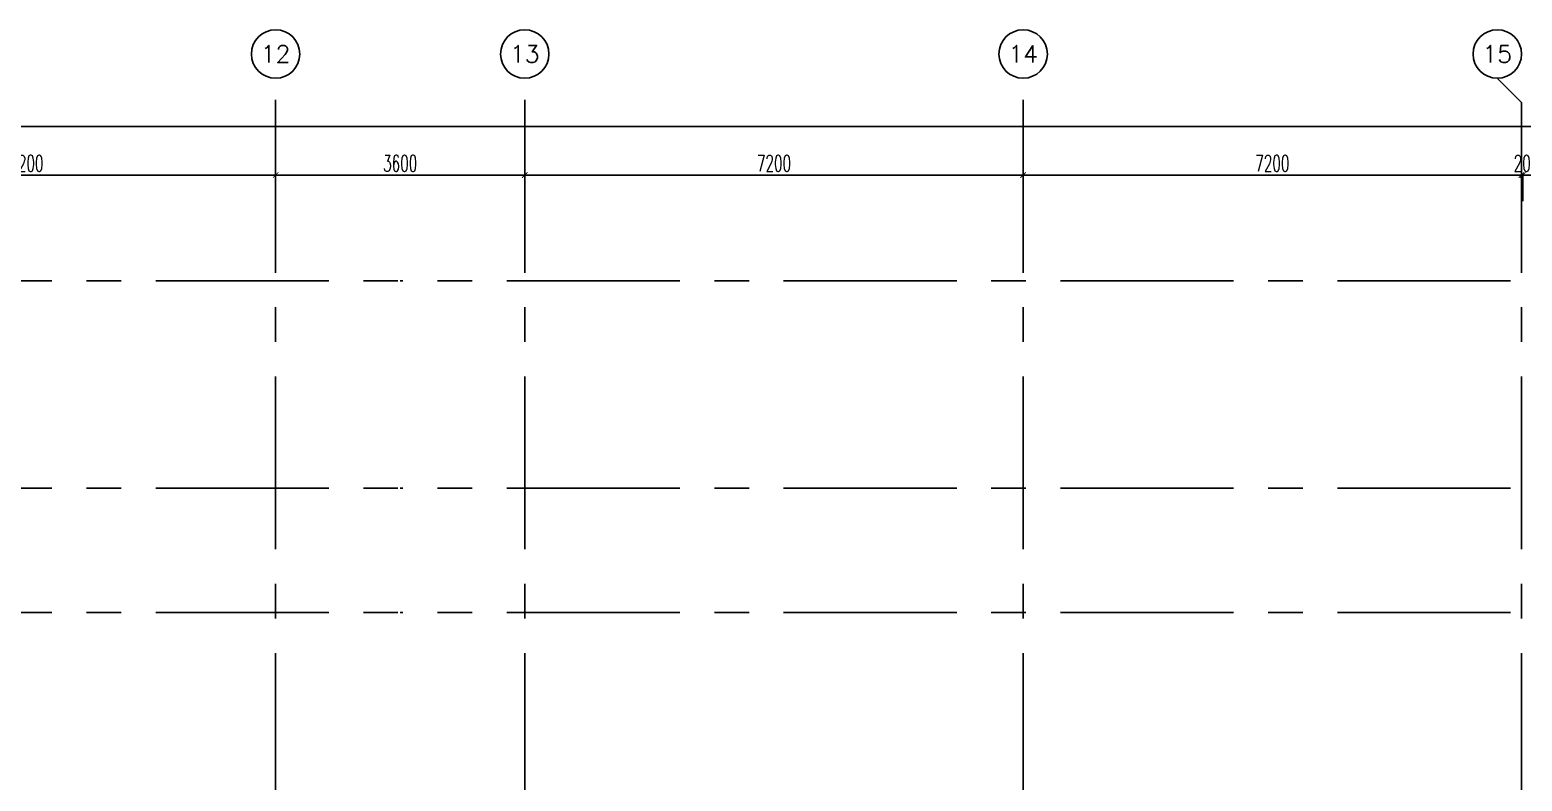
# Model space of a CAD drawing. Extents: x 0 to 93, y -1.5 to 78.
# Drawn here: x 18.88 to 40.44, y 67.18 to 78.05 of the extents above; entities that cross this region are included whole.
import ezdxf
from ezdxf.enums import TextEntityAlignment as Align

# ---------------------------------------------------------------- set-up
doc = ezdxf.new("R2010")
doc.units = 0
doc.header["$MEASUREMENT"] = 0
doc.header["$PDMODE"] = 34
doc.linetypes.add('CENTERX2', pattern=[4, 2.5, -0.5, 0.5, -0.5])
doc.layers.get('0').update_dxf_attribs({"color": 11, "linetype": 'CONTINUOUS'})
doc.layers.get('DEFPOINTS').update_dxf_attribs({"color": 11, "linetype": 'CONTINUOUS'})
for name, color, linetype in [('AX', 11, 'CONTINUOUS'), ('AX-CR', 11, 'CONTINUOUS'), ('AX-DIM', 11, 'CONTINUOUS'), ('AX-TXT', 11, 'CONTINUOUS'), ('AXES', 11, 'CENTERX2')]:
    doc.layers.add(name, color=color, linetype=linetype)
doc.styles.add('ROMANS', font='ROMANS.shx', dxfattribs={"width": 0.6})
doc.dimstyles.new('DIM-OUT', dxfattribs={"dimscale": 0, "dimtxt": 0.24, "dimasz": 0.08, "dimexe": 0.02, "dimexo": 0.02, "dimgap": 0.05, "dimtad": 1, "dimdec": 0, "dimlfac": 1000, "dimzin": 0, "dimdsep": 46, "dimtxsty": 'ROMANS', "dimblk1": 'ARCHTICK', "dimblk2": 'ARCHTICK', "dimsah": 1, "dimcen": 0.01, "dimdle": 0.08, "dimclrd": 7, "dimclre": 7, "dimclrt": 2, "dimadec": 0, "dimazin": 0, "dimtp": 2, "dimtm": 2, "dimtfac": 0.114286, "dimtdec": 0, "dimtix": 1, "dimtmove": 2, "dimatfit": 3, "dimldrblk": 'ARCHTICK', "dimfxl": 0, "dimtolj": 1, "dimtzin": 0, "dimarcsym": 0})

# ---------------------------------------------------------------- blocks, each defined once
blk = doc.blocks.new('AXU')
at = {"layer": 'AX-CR'}
blk.add_circle((0, 350), 350, dxfattribs=at)
at = {"layer": 'AX-TXT', "style": 'ROMANS'}
blk.add_attdef('AX', text='', height=250, dxfattribs=at).set_placement((0, 350), align=Align.MIDDLE)
blk = doc.blocks.new('_ARCHTICK')
at = {"color": 0, "linetype": 'ByBlock', "const_width": 0.15}
blk.add_lwpolyline([(-0.5, -0.5), (0.5, 0.5)], dxfattribs=at)
blk = doc.blocks.new('*D124')
at = {"layer": 'AX-DIM', "color": 7, "lineweight": -2}
for p, q in [((22.352, 75.948), (26.112, 75.948)), ((22.432, 75.568), (22.432, 75.968)), ((26.032, 75.568), (26.032, 75.968))]:
    blk.add_line(p, q, dxfattribs=at)
at = {"layer": 'DEFPOINTS', "color": 0}
for p in [(26.032, 75.948), (22.432, 75.548), (26.032, 75.548)]:
    blk.add_point(p, dxfattribs=at)
at = {"layer": 'AX-DIM', "color": 7, "lineweight": -2, "xscale": 0.08, "yscale": 0.08, "zscale": 0.08, "rotation": 180}
blk.add_blockref('_ARCHTICK', (22.432, 75.948), dxfattribs=at)
at = {"layer": 'AX-DIM', "color": 7, "lineweight": -2, "xscale": 0.08, "yscale": 0.08, "zscale": 0.08}
blk.add_blockref('_ARCHTICK', (26.032, 75.948), dxfattribs=at)
at = {"layer": 'AX-DIM', "color": 2, "insert": (24.232, 76.118), "char_height": 0.24, "attachment_point": 5, "style": 'ROMANS'}
blk.add_mtext('\\A1;3600', dxfattribs=at)
blk = doc.blocks.new('*D126')
at = {"layer": 'AX-DIM', "color": 7, "lineweight": -2}
for p, q in [((33.152, 75.948), (40.512, 75.948)), ((33.232, 75.568), (33.232, 75.968)), ((40.432, 75.568), (40.432, 75.968))]:
    blk.add_line(p, q, dxfattribs=at)
at = {"layer": 'DEFPOINTS', "color": 0}
for p in [(40.432, 75.948), (33.232, 75.548), (40.432, 75.548)]:
    blk.add_point(p, dxfattribs=at)
at = {"layer": 'AX-DIM', "color": 7, "lineweight": -2, "xscale": 0.08, "yscale": 0.08, "zscale": 0.08, "rotation": 180}
blk.add_blockref('_ARCHTICK', (33.232, 75.948), dxfattribs=at)
at = {"layer": 'AX-DIM', "color": 7, "lineweight": -2, "xscale": 0.08, "yscale": 0.08, "zscale": 0.08}
blk.add_blockref('_ARCHTICK', (40.432, 75.948), dxfattribs=at)
at = {"layer": 'AX-DIM', "color": 2, "insert": (36.832, 76.118), "char_height": 0.24, "attachment_point": 5, "style": 'ROMANS'}
blk.add_mtext('\\A1;7200', dxfattribs=at)
blk = doc.blocks.new('*D127')
at = {"layer": 'AX-DIM', "color": 7, "lineweight": -2}
for p, q in [((25.952, 75.948), (33.312, 75.948)), ((26.032, 75.568), (26.032, 75.968)), ((33.232, 75.568), (33.232, 75.968))]:
    blk.add_line(p, q, dxfattribs=at)
at = {"layer": 'DEFPOINTS', "color": 0}
for p in [(33.232, 75.948), (26.032, 75.548), (33.232, 75.548)]:
    blk.add_point(p, dxfattribs=at)
at = {"layer": 'AX-DIM', "color": 7, "lineweight": -2, "xscale": 0.08, "yscale": 0.08, "zscale": 0.08, "rotation": 180}
blk.add_blockref('_ARCHTICK', (26.032, 75.948), dxfattribs=at)
at = {"layer": 'AX-DIM', "color": 7, "lineweight": -2, "xscale": 0.08, "yscale": 0.08, "zscale": 0.08}
blk.add_blockref('_ARCHTICK', (33.232, 75.948), dxfattribs=at)
at = {"layer": 'AX-DIM', "color": 2, "insert": (29.632, 76.118), "char_height": 0.24, "attachment_point": 5, "style": 'ROMANS'}
blk.add_mtext('\\A1;7200', dxfattribs=at)
blk = doc.blocks.new('*D128')
at = {"layer": 'AX-DIM', "color": 7, "lineweight": -2}
for p, q in [((40.372, 75.948), (45.332, 75.948)), ((40.452, 75.568), (40.452, 75.968)), ((45.252, 75.568), (45.252, 75.968))]:
    blk.add_line(p, q, dxfattribs=at)
at = {"layer": 'DEFPOINTS', "color": 0}
for p in [(45.252, 75.948), (40.452, 75.548), (45.252, 75.548)]:
    blk.add_point(p, dxfattribs=at)
at = {"layer": 'AX-DIM', "color": 7, "lineweight": -2, "xscale": 0.08, "yscale": 0.08, "zscale": 0.08, "rotation": 180}
blk.add_blockref('_ARCHTICK', (40.452, 75.948), dxfattribs=at)
at = {"layer": 'AX-DIM', "color": 7, "lineweight": -2, "xscale": 0.08, "yscale": 0.08, "zscale": 0.08}
blk.add_blockref('_ARCHTICK', (45.252, 75.948), dxfattribs=at)
at = {"layer": 'AX-DIM', "color": 2, "insert": (42.852, 76.118), "char_height": 0.24, "attachment_point": 5, "style": 'ROMANS'}
blk.add_mtext('\\A1;4800', dxfattribs=at)
blk = doc.blocks.new('*D129')
at = {"layer": 'AX-DIM', "color": 7, "lineweight": -2}
for p, q in [((40.432, 75.948), (40.352, 75.948)), ((40.432, 75.568), (40.432, 75.968)), ((40.432, 75.948), (40.452, 75.948)), ((40.452, 75.568), (40.452, 75.968)), ((40.452, 75.948), (40.532, 75.948))]:
    blk.add_line(p, q, dxfattribs=at)
at = {"layer": 'DEFPOINTS', "color": 0}
for p in [(40.452, 75.948), (40.432, 75.548), (40.452, 75.548)]:
    blk.add_point(p, dxfattribs=at)
at = {"layer": 'AX-DIM', "color": 7, "lineweight": -2, "xscale": 0.08, "yscale": 0.08, "zscale": 0.08}
blk.add_blockref('_ARCHTICK', (40.432, 75.948), dxfattribs=at)
at = {"layer": 'AX-DIM', "color": 7, "lineweight": -2, "xscale": 0.08, "yscale": 0.08, "zscale": 0.08, "rotation": 180}
blk.add_blockref('_ARCHTICK', (40.452, 75.948), dxfattribs=at)
at = {"layer": 'AX-DIM', "color": 2, "insert": (40.442, 76.118), "char_height": 0.24, "attachment_point": 5, "style": 'ROMANS'}
blk.add_mtext('\\A1;20', dxfattribs=at)
blk = doc.blocks.new('*D158')
at = {"layer": 'AX-DIM', "color": 7, "lineweight": -2}
for p, q in [((15.152, 75.948), (22.512, 75.948)), ((15.232, 75.568), (15.232, 75.968)), ((22.432, 75.568), (22.432, 75.968))]:
    blk.add_line(p, q, dxfattribs=at)
at = {"layer": 'DEFPOINTS', "color": 0}
for p in [(22.432, 75.948), (15.232, 75.548), (22.432, 75.548)]:
    blk.add_point(p, dxfattribs=at)
at = {"layer": 'AX-DIM', "color": 7, "lineweight": -2, "xscale": 0.08, "yscale": 0.08, "zscale": 0.08, "rotation": 180}
blk.add_blockref('_ARCHTICK', (15.232, 75.948), dxfattribs=at)
at = {"layer": 'AX-DIM', "color": 7, "lineweight": -2, "xscale": 0.08, "yscale": 0.08, "zscale": 0.08}
blk.add_blockref('_ARCHTICK', (22.432, 75.948), dxfattribs=at)
at = {"layer": 'AX-DIM', "color": 2, "insert": (18.832, 76.118), "char_height": 0.24, "attachment_point": 5, "style": 'ROMANS'}
blk.add_mtext('\\A1;7200', dxfattribs=at)
blk = doc.blocks.new('*D161')
at = {"layer": 'AX-DIM', "color": 7, "lineweight": -2}
for p, q in [((22.352, 75.948), (26.112, 75.948)), ((22.432, 75.568), (22.432, 75.968)), ((26.032, 75.568), (26.032, 75.968))]:
    blk.add_line(p, q, dxfattribs=at)
at = {"layer": 'DEFPOINTS', "color": 0}
for p in [(26.032, 75.948), (22.432, 75.548), (26.032, 75.548)]:
    blk.add_point(p, dxfattribs=at)
at = {"layer": 'AX-DIM', "color": 7, "lineweight": -2, "xscale": 0.08, "yscale": 0.08, "zscale": 0.08, "rotation": 180}
blk.add_blockref('_ARCHTICK', (22.432, 75.948), dxfattribs=at)
at = {"layer": 'AX-DIM', "color": 7, "lineweight": -2, "xscale": 0.08, "yscale": 0.08, "zscale": 0.08}
blk.add_blockref('_ARCHTICK', (26.032, 75.948), dxfattribs=at)
at = {"layer": 'AX-DIM', "color": 2, "insert": (24.232, 76.118), "char_height": 0.24, "attachment_point": 5, "style": 'ROMANS'}
blk.add_mtext('\\A1;3600', dxfattribs=at)
blk = doc.blocks.new('*D162')
at = {"layer": 'AX-DIM', "color": 7, "lineweight": -2}
for p, q in [((22.352, 75.948), (26.112, 75.948)), ((22.432, 75.568), (22.432, 75.968)), ((26.032, 75.568), (26.032, 75.968))]:
    blk.add_line(p, q, dxfattribs=at)
at = {"layer": 'DEFPOINTS', "color": 0}
for p in [(26.032, 75.948), (22.432, 75.548), (26.032, 75.548)]:
    blk.add_point(p, dxfattribs=at)
at = {"layer": 'AX-DIM', "color": 7, "lineweight": -2, "xscale": 0.08, "yscale": 0.08, "zscale": 0.08, "rotation": 180}
blk.add_blockref('_ARCHTICK', (22.432, 75.948), dxfattribs=at)
at = {"layer": 'AX-DIM', "color": 7, "lineweight": -2, "xscale": 0.08, "yscale": 0.08, "zscale": 0.08}
blk.add_blockref('_ARCHTICK', (26.032, 75.948), dxfattribs=at)
at = {"layer": 'AX-DIM', "color": 2, "insert": (24.232, 76.118), "char_height": 0.24, "attachment_point": 5, "style": 'ROMANS'}
blk.add_mtext('\\A1;3600', dxfattribs=at)
blk = doc.blocks.new('*D163')
at = {"layer": 'AX-DIM', "color": 7, "lineweight": -2}
for p, q in [((22.352, 75.948), (26.112, 75.948)), ((22.432, 75.568), (22.432, 75.968)), ((26.032, 75.568), (26.032, 75.968))]:
    blk.add_line(p, q, dxfattribs=at)
at = {"layer": 'DEFPOINTS', "color": 0}
for p in [(26.032, 75.948), (22.432, 75.548), (26.032, 75.548)]:
    blk.add_point(p, dxfattribs=at)
at = {"layer": 'AX-DIM', "color": 7, "lineweight": -2, "xscale": 0.08, "yscale": 0.08, "zscale": 0.08, "rotation": 180}
blk.add_blockref('_ARCHTICK', (22.432, 75.948), dxfattribs=at)
at = {"layer": 'AX-DIM', "color": 7, "lineweight": -2, "xscale": 0.08, "yscale": 0.08, "zscale": 0.08}
blk.add_blockref('_ARCHTICK', (26.032, 75.948), dxfattribs=at)
at = {"layer": 'AX-DIM', "color": 2, "insert": (24.232, 76.118), "char_height": 0.24, "attachment_point": 5, "style": 'ROMANS'}
blk.add_mtext('\\A1;3600', dxfattribs=at)
blk = doc.blocks.new('*D164')
at = {"layer": 'AX-DIM', "color": 7, "lineweight": -2}
for p, q in [((7.952, 76.648), (82.802, 76.648)), ((8.032, 72.01), (8.032, 76.668)), ((82.722, 64.49), (82.722, 76.668))]:
    blk.add_line(p, q, dxfattribs=at)
at = {"layer": 'DEFPOINTS', "color": 0}
for p in [(82.722, 76.648), (8.032, 71.99), (82.722, 64.47)]:
    blk.add_point(p, dxfattribs=at)
at = {"layer": 'AX-DIM', "color": 7, "lineweight": -2, "xscale": 0.08, "yscale": 0.08, "zscale": 0.08, "rotation": 180}
blk.add_blockref('_ARCHTICK', (8.032, 76.648), dxfattribs=at)
at = {"layer": 'AX-DIM', "color": 7, "lineweight": -2, "xscale": 0.08, "yscale": 0.08, "zscale": 0.08}
blk.add_blockref('_ARCHTICK', (82.722, 76.648), dxfattribs=at)
at = {"layer": 'AX-DIM', "color": 2, "insert": (45.377, 76.818), "char_height": 0.24, "attachment_point": 5, "style": 'ROMANS'}
blk.add_mtext('\\A1;74690', dxfattribs=at)

msp = doc.modelspace()

# ---------------------------------------------------------------- linework, layer by layer
at = {"layer": 'AX-DIM'}
for p, q in [((24.1517, 76.6484), (27.4959, 76.6484)), ((22.4317, 75.9484), (21.3241, 75.9484)), ((26.0317, 75.9484), (27.4959, 75.9484))]:
    msp.add_line(p, q, dxfattribs=at)
at = {"layer": 'AXES'}
for p, q in [((22.4317, -1.4643), (22.4317, 77.3484)), ((26.0317, -1.4643), (26.0317, 77.3484)), ((33.2317, -1.4643), (33.2317, 77.3484)), ((40.4317, 76.9984), (40.0817, 77.3484)), ((40.4317, -1.4643), (40.4317, 76.9984)), ((0.7, 74.42), (24.2317, 74.42)), ((92.2717, 74.42), (24.2317, 74.42)), ((0.7, 71.42), (24.2317, 71.42)), ((92.2717, 71.42), (24.2317, 71.42)), ((0.7, 69.62), (24.2317, 69.62)), ((92.2717, 69.62), (24.2317, 69.62))]:
    msp.add_line(p, q, dxfattribs=at)

# ---------------------------------------------------------------- block references
at = {"layer": 'AX', "xscale": 0.001000000003841706, "yscale": 0.000999999996565748, "zscale": 0.001}
for p, values in [((22.4317, 77.3484), {'AX': '12'}), ((22.4317, 77.3484), {'AX': '12'}), ((26.0317, 77.3484), {'AX': '13'}), ((26.0317, 77.3484), {'AX': '13'})]:
    msp.add_blockref('AXU', p, dxfattribs=at).add_auto_attribs(values)
at = {"layer": 'AXES', "xscale": 0.001000000003841706, "yscale": 0.000999999996565748, "zscale": 0.001}
for p, values in [((22.4317, 77.3484), {'AX': '12'}), ((22.4317, 77.3484), {'AX': '12'}), ((26.0317, 77.3484), {'AX': '13'}), ((26.0317, 77.3484), {'AX': '13'}), ((33.2317, 77.3484), {'AX': '14'}), ((40.0817, 77.3484), {'AX': '15'})]:
    msp.add_blockref('AXU', p, dxfattribs=at).add_auto_attribs(values)

# ---------------------------------------------------------------- dimensions: what is measured, and where the dimension line sits
at = {"layer": 'AX-DIM'}
for base, p1, p2, picture, middle in [((82.7217, 76.6484), (8.0317, 71.9903), (82.7217, 64.47), '*D164', (45.3767, 76.8184)), ((22.4317, 75.9484), (15.2317, 75.5484), (22.4317, 75.5484), '*D158', (18.8317, 76.1184)), ((26.0317, 75.9484), (22.4317, 75.5484), (26.0317, 75.5484), '*D124', (24.2317, 76.1184)), ((26.0317, 75.9484), (22.4317, 75.5484), (26.0317, 75.5484), '*D161', (24.2317, 76.1184)), ((26.0317, 75.9484), (22.4317, 75.5484), (26.0317, 75.5484), '*D162', (24.2317, 76.1184)), ((26.0317, 75.9484), (22.4317, 75.5484), (26.0317, 75.5484), '*D163', (24.2317, 76.1184)), ((33.2317, 75.9484), (26.0317, 75.5484), (33.2317, 75.5484), '*D127', (29.6317, 76.1184)), ((40.4317, 75.9484), (33.2317, 75.5484), (40.4317, 75.5484), '*D126', (36.8317, 76.1184)), ((40.4517, 75.9484), (40.4317, 75.5484), (40.4517, 75.5484), '*D129', (40.4417, 76.1184)), ((45.2517, 75.9484), (40.4517, 75.5484), (45.2517, 75.5484), '*D128', (42.8517, 76.1184))]:
    dim = msp.add_linear_dim(base=base, p1=p1, p2=p2, dimstyle='DIM-OUT', override={"dimscale": 1}, dxfattribs=at)
    dim.commit()
    dim.dimension.update_dxf_attribs({"geometry": picture, "text_midpoint": middle})

doc.saveas('drawing.dxf')
